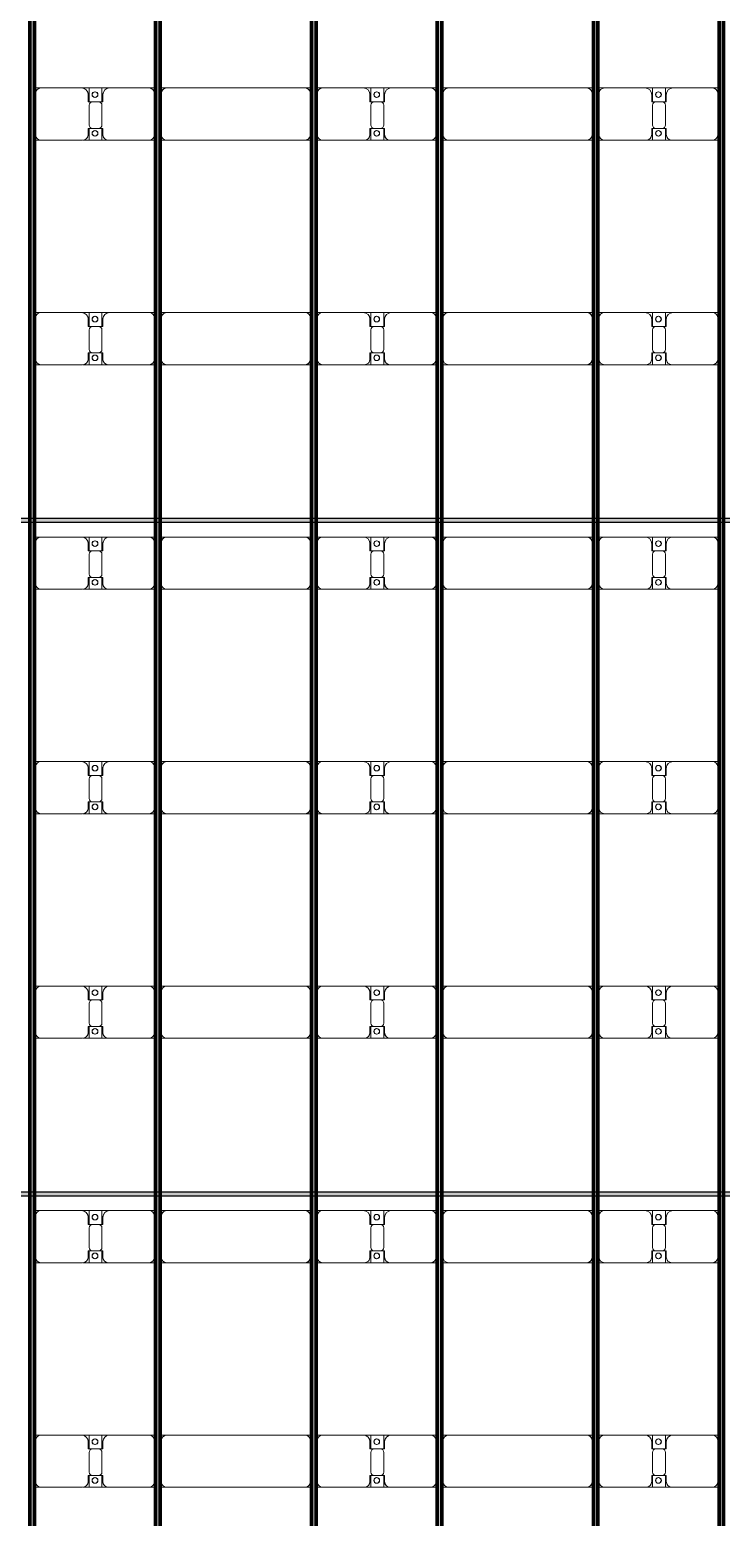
# Model space of a CAD drawing. Header units: millimetres. Extents: x 312848 to 517332, y -142134 to -35114.
# Drawn here: x 351614 to 357775, y -73827 to -60576 of the extents above; entities that cross this region are included whole.
import ezdxf

# ---------------------------------------------------------------- set-up
doc = ezdxf.new("R2010")
doc.units = ezdxf.units.MM
doc.layers.add('A-GENM', color=13, linetype='Continuous', lineweight=9)
doc.layers.add('S-BEAM', color=12, linetype='Continuous', lineweight=9)

# ---------------------------------------------------------------- blocks, each defined once
blk = doc.blocks.new('Dai phao do pin - DẢI PHAO ĐỠ PIN-V9-KHUNG KẾT CẤU BÈ PIN 3')
at = {"layer": 'A-GENM', "color": 7}
for p, q in [((23300, 242), (23360, 242)), ((23310, 192), (23310, -173)), ((23720, 242), (23360, 242)), ((23720, 242), (23902, 242)), ((23780, 118), (23780, 182)), ((23788, 242), (23970, 242)), ((23788, 118), (23788, 242)), ((23902, 242), (23902, 118)), ((23910, 182), (23910, 118)), ((24320, 242), (23970, 242)), ((24320, 242), (24380, 242)), ((24370, -173), (24370, 192)), ((24420, 242), (24480, 242)), ((24430, 192), (24430, -173)), ((25710, 242), (24480, 242)), ((25710, 242), (25770, 242)), ((25760, -173), (25760, 192)), ((25810, 242), (25870, 242)), ((25820, 192), (25820, -173)), ((26230, 242), (25870, 242)), ((26230, 242), (26412, 242)), ((26290, 118), (26290, 182)), ((26298, 242), (26480, 242)), ((26298, 118), (26298, 242)), ((26412, 242), (26412, 118)), ((26420, 182), (26420, 118)), ((26830, 242), (26480, 242)), ((26830, 242), (26890, 242)), ((26880, -173), (26880, 192)), ((26930, 242), (26990, 242)), ((26940, 192), (26940, -173)), ((28220, 242), (26990, 242)), ((28220, 242), (28280, 242)), ((28270, -173), (28270, 192)), ((28320, 242), (28380, 242)), ((28330, 192), (28330, -173)), ((28740, 242), (28380, 242)), ((28740, 242), (28922, 242)), ((28800, 118), (28800, 182)), ((28808, 242), (28990, 242)), ((28808, 118), (28808, 242)), ((28922, 242), (28922, 118)), ((28930, 182), (28930, 118)), ((29340, 242), (28990, 242)), ((29340, 242), (29400, 242)), ((29390, -173), (29390, 192)), ((23872, 118), (23780, 118)), ((23788, 88), (23788, -88)), ((23910, 118), (23818, 118)), ((23902, -88), (23902, 88)), ((26382, 118), (26290, 118)), ((26298, 88), (26298, -88)), ((26420, 118), (26328, 118)), ((26412, -88), (26412, 88)), ((28892, 118), (28800, 118)), ((28808, 88), (28808, -88)), ((28930, 118), (28838, 118)), ((28922, -88), (28922, 88)), ((23780, -173), (23780, -118)), ((23780, -118), (23872, -118)), ((23788, -223), (23788, -118)), ((23818, -118), (23910, -118)), ((23902, -118), (23902, -223)), ((23910, -118), (23910, -173)), ((26290, -173), (26290, -118)), ((26290, -118), (26382, -118)), ((26298, -223), (26298, -118)), ((26328, -118), (26420, -118)), ((26412, -118), (26412, -223)), ((26420, -118), (26420, -173)), ((28800, -173), (28800, -118)), ((28800, -118), (28892, -118)), ((28808, -223), (28808, -118)), ((28838, -118), (28930, -118)), ((28922, -118), (28922, -223)), ((28930, -118), (28930, -173)), ((23360, -223), (23300, -223)), ((23360, -223), (23730, -223)), ((23902, -223), (23735, -223)), ((23960, -223), (23788, -223)), ((23960, -223), (24320, -223)), ((24380, -223), (24320, -223)), ((24480, -223), (24420, -223)), ((24480, -223), (25710, -223)), ((25770, -223), (25710, -223)), ((25870, -223), (25810, -223)), ((25870, -223), (26240, -223)), ((26412, -223), (26240, -223)), ((26470, -223), (26298, -223)), ((26470, -223), (26830, -223)), ((26890, -223), (26830, -223)), ((26990, -223), (26930, -223)), ((26990, -223), (28220, -223)), ((28280, -223), (28220, -223)), ((28380, -223), (28320, -223)), ((28380, -223), (28750, -223)), ((28922, -223), (28750, -223)), ((28977, -223), (28808, -223)), ((28980, -223), (29340, -223)), ((29400, -223), (29340, -223))]:
    blk.add_line(p, q, dxfattribs=at)
for centre, radius, start, end in [((23360, 192), 50, 90, 180), ((23360, 192), 50, 135, 180), ((23720, 182), 60, 360, 90), ((23720, 182), 60, 360, 30), ((23839, 183), 25, 360, 180), ((23839, 183), 25, 180, 0), ((23841, 183), 25, 360, 180), ((23841, 183), 25, 180, 360), ((23970, 182), 60, 90, 180), ((23970, 182), 60, 150, 180), ((24320, 192), 50, 0, 90), ((24320, 192), 50, 0, 45), ((24480, 192), 50, 90, 180), ((24480, 192), 50, 105, 180), ((25710, 192), 50, 0, 90), ((25710, 192), 50, 15, 90), ((25870, 192), 50, 90, 180), ((25870, 192), 50, 135, 180), ((26230, 182), 60, 0, 90), ((26230, 182), 60, 0, 30), ((26349, 183), 25, 360, 180), ((26349, 183), 25, 180, 0), ((26351, 183), 25, 0, 180), ((26351, 183), 25, 180, 0), ((26480, 182), 60, 90, 180), ((26480, 182), 60, 150, 180), ((26830, 192), 50, 360, 90), ((26830, 192), 50, 360, 45), ((26990, 192), 50, 90, 180), ((26990, 192), 50, 105, 180), ((28220, 192), 50, 0, 90), ((28220, 192), 50, 15, 90), ((28380, 192), 50, 90, 180), ((28380, 192), 50, 135, 180), ((28740, 182), 60, 0, 90), ((28740, 182), 60, 0, 30), ((28859, 183), 25, 360, 180), ((28859, 183), 25, 180, 0), ((28861, 183), 25, 360, 180), ((28861, 183), 25, 180, 0), ((28990, 182), 60, 90, 180), ((28990, 182), 60, 150, 180), ((29340, 192), 50, 0, 90), ((29340, 192), 50, 0, 45), ((23818, 88), 30, 90, 180), ((23872, 88), 30, 0, 90), ((26328, 88), 30, 90, 180), ((26382, 88), 30, 0, 90), ((28838, 88), 30, 90, 180), ((28892, 88), 30, 0, 90), ((23818, -88), 30, 180, 270), ((23872, -88), 30, 270, 0), ((26328, -88), 30, 180, 270), ((26382, -88), 30, 270, 360), ((28838, -88), 30, 180, 270), ((28892, -88), 30, 270, 360), ((23360, -173), 50, 180, 270), ((23360, -173), 50, 180, 225), ((23730, -173), 50, 270, 0), ((23730, -173), 50, 315, 0), ((23839, -162), 25, 360, 180), ((23839, -162), 25, 180, 0), ((23841, -162), 25, 360, 180), ((23841, -162), 25, 180, 0), ((23960, -173), 50, 180, 270), ((23960, -173), 50, 180, 225), ((24320, -173), 50, 270, 0), ((24320, -173), 50, 315, 0), ((24480, -173), 50, 180, 270), ((24480, -173), 50, 180, 270), ((25710, -173), 50, 270, 360), ((25710, -173), 50, 285, 360), ((25870, -173), 50, 180, 270), ((25870, -173), 50, 180, 225), ((26240, -173), 50, 270, 360), ((26240, -173), 50, 315, 360), ((26349, -162), 25, 360, 180), ((26349, -162), 25, 180, 0), ((26351, -162), 25, 360, 180), ((26351, -162), 25, 180, 0), ((26470, -173), 50, 180, 270), ((26470, -173), 50, 180, 225), ((26830, -173), 50, 270, 360), ((26830, -173), 50, 315, 360), ((26990, -173), 50, 180, 270), ((26990, -173), 50, 180, 270), ((28220, -173), 50, 270, 360), ((28220, -173), 50, 285, 360), ((28380, -173), 50, 180, 270), ((28380, -173), 50, 180, 225), ((28750, -173), 50, 270, 0), ((28750, -173), 50, 315, 0), ((28859, -162), 25, 360, 180), ((28859, -162), 25, 180, 0), ((28861, -162), 25, 360, 180), ((28861, -162), 25, 180, 0), ((28980, -173), 50, 180, 270), ((28980, -173), 50, 180, 225), ((29340, -173), 50, 270, 0), ((29340, -173), 50, 315, 0)]:
    blk.add_arc(centre, radius, start, end, dxfattribs=at)
blk = doc.blocks.new('Dai phao do pin - DẢI PHAO ĐỠ PIN-V10-KHUNG KẾT CẤU BÈ PIN 3')
at = {"layer": 'A-GENM', "color": 7}
for p, q in [((23300, 242), (23360, 242)), ((23310, 192), (23310, -173)), ((23720, 242), (23360, 242)), ((23720, 242), (23902, 242)), ((23780, 118), (23780, 182)), ((23788, 242), (23970, 242)), ((23788, 118), (23788, 242)), ((23902, 242), (23902, 118)), ((23910, 182), (23910, 118)), ((24320, 242), (23970, 242)), ((24320, 242), (24380, 242)), ((24370, -173), (24370, 192)), ((24420, 242), (24480, 242)), ((24430, 192), (24430, -173)), ((25710, 242), (24480, 242)), ((25710, 242), (25770, 242)), ((25760, -173), (25760, 192)), ((25810, 242), (25870, 242)), ((25820, 192), (25820, -173)), ((26230, 242), (25870, 242)), ((26230, 242), (26412, 242)), ((26290, 118), (26290, 182)), ((26298, 242), (26480, 242)), ((26298, 118), (26298, 242)), ((26412, 242), (26412, 118)), ((26420, 182), (26420, 118)), ((26830, 242), (26480, 242)), ((26830, 242), (26890, 242)), ((26880, -173), (26880, 192)), ((26930, 242), (26990, 242)), ((26940, 192), (26940, -173)), ((28220, 242), (26990, 242)), ((28220, 242), (28280, 242)), ((28270, -173), (28270, 192)), ((28320, 242), (28380, 242)), ((28330, 192), (28330, -173)), ((28740, 242), (28380, 242)), ((28740, 242), (28922, 242)), ((28800, 118), (28800, 182)), ((28808, 242), (28990, 242)), ((28808, 118), (28808, 242)), ((28922, 242), (28922, 118)), ((28930, 182), (28930, 118)), ((29340, 242), (28990, 242)), ((29340, 242), (29400, 242)), ((29390, -173), (29390, 192)), ((23872, 118), (23780, 118)), ((23788, 88), (23788, -88)), ((23910, 118), (23818, 118)), ((23902, -88), (23902, 88)), ((26382, 118), (26290, 118)), ((26298, 88), (26298, -88)), ((26420, 118), (26328, 118)), ((26412, -88), (26412, 88)), ((28892, 118), (28800, 118)), ((28808, 88), (28808, -88)), ((28930, 118), (28838, 118)), ((28922, -88), (28922, 88)), ((23780, -173), (23780, -118)), ((23780, -118), (23872, -118)), ((23788, -223), (23788, -118)), ((23818, -118), (23910, -118)), ((23902, -118), (23902, -223)), ((23910, -118), (23910, -173)), ((26290, -173), (26290, -118)), ((26290, -118), (26382, -118)), ((26298, -223), (26298, -118)), ((26328, -118), (26420, -118)), ((26412, -118), (26412, -223)), ((26420, -118), (26420, -173)), ((28800, -173), (28800, -118)), ((28800, -118), (28892, -118)), ((28808, -223), (28808, -118)), ((28838, -118), (28930, -118)), ((28922, -118), (28922, -223)), ((28930, -118), (28930, -173)), ((23360, -223), (23300, -223)), ((23360, -223), (23730, -223)), ((23902, -223), (23735, -223)), ((23960, -223), (23788, -223)), ((23960, -223), (24320, -223)), ((24380, -223), (24320, -223)), ((24480, -223), (24420, -223)), ((24480, -223), (25710, -223)), ((25770, -223), (25710, -223)), ((25870, -223), (25810, -223)), ((25870, -223), (26240, -223)), ((26412, -223), (26240, -223)), ((26470, -223), (26298, -223)), ((26470, -223), (26830, -223)), ((26890, -223), (26830, -223)), ((26990, -223), (26930, -223)), ((26990, -223), (28220, -223)), ((28280, -223), (28220, -223)), ((28380, -223), (28320, -223)), ((28380, -223), (28750, -223)), ((28922, -223), (28750, -223)), ((28977, -223), (28808, -223)), ((28980, -223), (29340, -223)), ((29400, -223), (29340, -223))]:
    blk.add_line(p, q, dxfattribs=at)
for centre, radius, start, end in [((23360, 192), 50, 90, 180), ((23360, 192), 50, 135, 177.0202), ((23720, 182), 60, 360, 90), ((23720, 182), 60, 360, 30), ((23839, 183), 25, 360, 180), ((23839, 183), 25, 180, 0), ((23841, 183), 25, 360, 180), ((23841, 183), 25, 180, 360), ((23970, 182), 60, 90, 180), ((23970, 182), 60, 150, 180), ((24320, 192), 50, 0, 90), ((24320, 192), 50, 0, 45), ((24480, 192), 50, 90, 180), ((24480, 192), 50, 105, 180), ((25710, 192), 50, 0, 90), ((25710, 192), 50, 15, 90), ((25870, 192), 50, 90, 180), ((25870, 192), 50, 135, 180), ((26230, 182), 60, 0, 90), ((26230, 182), 60, 0, 30), ((26349, 183), 25, 360, 180), ((26349, 183), 25, 180, 0), ((26351, 183), 25, 0, 180), ((26351, 183), 25, 180, 0), ((26480, 182), 60, 90, 180), ((26480, 182), 60, 150, 180), ((26830, 192), 50, 360, 90), ((26830, 192), 50, 2.9798, 45), ((26990, 192), 50, 90, 180), ((26990, 192), 50, 105, 177.0202), ((28220, 192), 50, 0, 90), ((28220, 192), 50, 15, 90), ((28380, 192), 50, 90, 180), ((28380, 192), 50, 135, 177.0202), ((28740, 182), 60, 0, 90), ((28740, 182), 60, 0, 30), ((28859, 183), 25, 360, 180), ((28859, 183), 25, 180, 0), ((28861, 183), 25, 360, 180), ((28861, 183), 25, 180, 0), ((28990, 182), 60, 90, 180), ((28990, 182), 60, 150, 180), ((29340, 192), 50, 0, 90), ((29340, 192), 50, 2.9798, 45), ((23818, 88), 30, 90, 180), ((23872, 88), 30, 0, 90), ((26328, 88), 30, 90, 180), ((26382, 88), 30, 0, 90), ((28838, 88), 30, 90, 180), ((28892, 88), 30, 0, 90), ((23818, -88), 30, 180, 270), ((23872, -88), 30, 270, 0), ((26328, -88), 30, 180, 270), ((26382, -88), 30, 270, 360), ((28838, -88), 30, 180, 270), ((28892, -88), 30, 270, 360), ((23360, -173), 50, 180, 270), ((23360, -173), 50, 180, 225), ((23730, -173), 50, 270, 0), ((23730, -173), 50, 315, 0), ((23839, -162), 25, 360, 180), ((23839, -162), 25, 180, 0), ((23841, -162), 25, 360, 180), ((23841, -162), 25, 180, 0), ((23960, -173), 50, 180, 270), ((23960, -173), 50, 180, 225), ((24320, -173), 50, 270, 0), ((24320, -173), 50, 315, 0), ((24480, -173), 50, 180, 270), ((24480, -173), 50, 180, 270), ((25710, -173), 50, 270, 360), ((25710, -173), 50, 285, 360), ((25870, -173), 50, 180, 270), ((25870, -173), 50, 180, 225), ((26240, -173), 50, 270, 360), ((26240, -173), 50, 315, 360), ((26349, -162), 25, 360, 180), ((26349, -162), 25, 180, 0), ((26351, -162), 25, 360, 180), ((26351, -162), 25, 180, 0), ((26470, -173), 50, 180, 270), ((26470, -173), 50, 180, 225), ((26830, -173), 50, 270, 360), ((26830, -173), 50, 315, 360), ((26990, -173), 50, 180, 270), ((26990, -173), 50, 180, 270), ((28220, -173), 50, 270, 360), ((28220, -173), 50, 285, 360), ((28380, -173), 50, 180, 270), ((28380, -173), 50, 180, 225), ((28750, -173), 50, 270, 0), ((28750, -173), 50, 315, 0), ((28859, -162), 25, 360, 180), ((28859, -162), 25, 180, 0), ((28861, -162), 25, 360, 180), ((28861, -162), 25, 180, 0), ((28980, -173), 50, 180, 270), ((28980, -173), 50, 180, 225), ((29340, -173), 50, 270, 0), ((29340, -173), 50, 315, 0)]:
    blk.add_arc(centre, radius, start, end, dxfattribs=at)
blk = doc.blocks.new('Dai phao do pin - DẢI PHAO ĐỠ PIN-V1-KHUNG KẾT CẤU BÈ PIN 3')
at = {"layer": 'A-GENM', "color": 7}
for p, q in [((23300, 242), (23360, 242)), ((23310, 192), (23310, -173)), ((23720, 242), (23360, 242)), ((23720, 242), (23902, 242)), ((23780, 118), (23780, 182)), ((23788, 242), (23970, 242)), ((23788, 118), (23788, 242)), ((23902, 242), (23902, 118)), ((23910, 182), (23910, 118)), ((24320, 242), (23970, 242)), ((24320, 242), (24380, 242)), ((24370, -173), (24370, 192)), ((24420, 242), (24480, 242)), ((24430, 192), (24430, -173)), ((25710, 242), (24480, 242)), ((25710, 242), (25770, 242)), ((25760, -173), (25760, 192)), ((25810, 242), (25870, 242)), ((25820, 192), (25820, -173)), ((26230, 242), (25870, 242)), ((26230, 242), (26412, 242)), ((26290, 118), (26290, 182)), ((26298, 242), (26480, 242)), ((26298, 118), (26298, 242)), ((26412, 242), (26412, 118)), ((26420, 182), (26420, 118)), ((26830, 242), (26480, 242)), ((26830, 242), (26890, 242)), ((26880, -173), (26880, 192)), ((26930, 242), (26990, 242)), ((26940, 192), (26940, -173)), ((28220, 242), (26990, 242)), ((28220, 242), (28280, 242)), ((28270, -173), (28270, 192)), ((28320, 242), (28380, 242)), ((28330, 192), (28330, -173)), ((28740, 242), (28380, 242)), ((28740, 242), (28922, 242)), ((28800, 118), (28800, 182)), ((28808, 242), (28990, 242)), ((28808, 118), (28808, 242)), ((28922, 242), (28922, 118)), ((28930, 182), (28930, 118)), ((29340, 242), (28990, 242)), ((29340, 242), (29400, 242)), ((29390, -173), (29390, 192)), ((23872, 118), (23780, 118)), ((23788, 88), (23788, -88)), ((23910, 118), (23818, 118)), ((23902, -88), (23902, 88)), ((26382, 118), (26290, 118)), ((26298, 88), (26298, -88)), ((26420, 118), (26328, 118)), ((26412, -88), (26412, 88)), ((28892, 118), (28800, 118)), ((28808, 88), (28808, -88)), ((28930, 118), (28838, 118)), ((28922, -88), (28922, 88)), ((23780, -173), (23780, -118)), ((23780, -118), (23872, -118)), ((23788, -223), (23788, -118)), ((23818, -118), (23910, -118)), ((23902, -118), (23902, -223)), ((23910, -118), (23910, -173)), ((26290, -173), (26290, -118)), ((26290, -118), (26382, -118)), ((26298, -223), (26298, -118)), ((26328, -118), (26420, -118)), ((26412, -118), (26412, -223)), ((26420, -118), (26420, -173)), ((28800, -173), (28800, -118)), ((28800, -118), (28892, -118)), ((28808, -223), (28808, -118)), ((28838, -118), (28930, -118)), ((28922, -118), (28922, -223)), ((28930, -118), (28930, -173)), ((23360, -223), (23300, -223)), ((23360, -223), (23730, -223)), ((23902, -223), (23735, -223)), ((23960, -223), (23788, -223)), ((23960, -223), (24320, -223)), ((24380, -223), (24320, -223)), ((24480, -223), (24420, -223)), ((24480, -223), (25710, -223)), ((25770, -223), (25710, -223)), ((25870, -223), (25810, -223)), ((25870, -223), (26240, -223)), ((26412, -223), (26240, -223)), ((26470, -223), (26298, -223)), ((26470, -223), (26830, -223)), ((26890, -223), (26830, -223)), ((26990, -223), (26930, -223)), ((26990, -223), (28220, -223)), ((28280, -223), (28220, -223)), ((28380, -223), (28320, -223)), ((28380, -223), (28750, -223)), ((28922, -223), (28750, -223)), ((28977, -223), (28808, -223)), ((28980, -223), (29340, -223)), ((29400, -223), (29340, -223))]:
    blk.add_line(p, q, dxfattribs=at)
for centre, radius, start, end in [((23360, 192), 50, 90, 180), ((23360, 192), 50, 135, 180), ((23720, 182), 60, 360, 90), ((23720, 182), 60, 360, 30), ((23839, 183), 25, 360, 180), ((23839, 183), 25, 180, 0), ((23841, 183), 25, 360, 180), ((23841, 183), 25, 180, 360), ((23970, 182), 60, 90, 180), ((23970, 182), 60, 150, 180), ((24320, 192), 50, 0, 90), ((24320, 192), 50, 0, 45), ((24480, 192), 50, 90, 180), ((24480, 192), 50, 105, 180), ((25710, 192), 50, 0, 90), ((25710, 192), 50, 15, 90), ((25870, 192), 50, 90, 180), ((25870, 192), 50, 135, 180), ((26230, 182), 60, 0, 90), ((26230, 182), 60, 0, 30), ((26349, 183), 25, 360, 180), ((26349, 183), 25, 180, 0), ((26351, 183), 25, 0, 180), ((26351, 183), 25, 180, 0), ((26480, 182), 60, 90, 180), ((26480, 182), 60, 150, 180), ((26830, 192), 50, 360, 90), ((26830, 192), 50, 360, 45), ((26990, 192), 50, 90, 180), ((26990, 192), 50, 105, 180), ((28220, 192), 50, 0, 90), ((28220, 192), 50, 15, 90), ((28380, 192), 50, 90, 180), ((28380, 192), 50, 135, 180), ((28740, 182), 60, 0, 90), ((28740, 182), 60, 0, 30), ((28859, 183), 25, 360, 180), ((28859, 183), 25, 180, 0), ((28861, 183), 25, 360, 180), ((28861, 183), 25, 180, 0), ((28990, 182), 60, 90, 180), ((28990, 182), 60, 150, 180), ((29340, 192), 50, 0, 90), ((29340, 192), 50, 0, 45), ((23818, 88), 30, 90, 180), ((23872, 88), 30, 0, 90), ((26328, 88), 30, 90, 180), ((26382, 88), 30, 0, 90), ((28838, 88), 30, 90, 180), ((28892, 88), 30, 0, 90), ((23818, -88), 30, 180, 270), ((23872, -88), 30, 270, 0), ((26328, -88), 30, 180, 270), ((26382, -88), 30, 270, 360), ((28838, -88), 30, 180, 270), ((28892, -88), 30, 270, 360), ((23360, -173), 50, 180, 270), ((23360, -173), 50, 180, 225), ((23730, -173), 50, 270, 0), ((23730, -173), 50, 315, 0), ((23839, -162), 25, 360, 180), ((23839, -162), 25, 180, 0), ((23841, -162), 25, 360, 180), ((23841, -162), 25, 180, 0), ((23960, -173), 50, 180, 270), ((23960, -173), 50, 180, 225), ((24320, -173), 50, 270, 0), ((24320, -173), 50, 315, 0), ((24480, -173), 50, 180, 270), ((24480, -173), 50, 180, 270), ((25710, -173), 50, 270, 360), ((25710, -173), 50, 285, 360), ((25870, -173), 50, 180, 270), ((25870, -173), 50, 180, 225), ((26240, -173), 50, 270, 360), ((26240, -173), 50, 315, 360), ((26349, -162), 25, 360, 180), ((26349, -162), 25, 180, 0), ((26351, -162), 25, 360, 180), ((26351, -162), 25, 180, 0), ((26470, -173), 50, 180, 270), ((26470, -173), 50, 180, 225), ((26830, -173), 50, 270, 360), ((26830, -173), 50, 315, 360), ((26990, -173), 50, 180, 270), ((26990, -173), 50, 180, 270), ((28220, -173), 50, 270, 360), ((28220, -173), 50, 285, 360), ((28380, -173), 50, 180, 270), ((28380, -173), 50, 180, 225), ((28750, -173), 50, 270, 0), ((28750, -173), 50, 315, 0), ((28859, -162), 25, 360, 180), ((28859, -162), 25, 180, 0), ((28861, -162), 25, 360, 180), ((28861, -162), 25, 180, 0), ((28980, -173), 50, 180, 270), ((28980, -173), 50, 180, 225), ((29340, -173), 50, 270, 0), ((29340, -173), 50, 315, 0)]:
    blk.add_arc(centre, radius, start, end, dxfattribs=at)
blk = doc.blocks.new('Dai phao do pin - DẢI PHAO ĐỠ PIN-67477-KHUNG KẾT CẤU BÈ PIN 3')
at = {"layer": 'A-GENM', "color": 7}
for p, q in [((23300, 242), (23360, 242)), ((23310, 192), (23310, -173)), ((23720, 242), (23360, 242)), ((23720, 242), (23902, 242)), ((23780, 118), (23780, 182)), ((23788, 242), (23970, 242)), ((23788, 118), (23788, 242)), ((23902, 242), (23902, 118)), ((23910, 182), (23910, 118)), ((24320, 242), (23970, 242)), ((24320, 242), (24380, 242)), ((24370, -173), (24370, 192)), ((24420, 242), (24480, 242)), ((24430, 192), (24430, -173)), ((25710, 242), (24480, 242)), ((25710, 242), (25770, 242)), ((25760, -173), (25760, 192)), ((25810, 242), (25870, 242)), ((25820, 192), (25820, -173)), ((26230, 242), (25870, 242)), ((26230, 242), (26412, 242)), ((26290, 118), (26290, 182)), ((26298, 242), (26480, 242)), ((26298, 118), (26298, 242)), ((26412, 242), (26412, 118)), ((26420, 182), (26420, 118)), ((26830, 242), (26480, 242)), ((26830, 242), (26890, 242)), ((26880, -173), (26880, 192)), ((26930, 242), (26990, 242)), ((26940, 192), (26940, -173)), ((28220, 242), (26990, 242)), ((28220, 242), (28280, 242)), ((28270, -173), (28270, 192)), ((28320, 242), (28380, 242)), ((28330, 192), (28330, -173)), ((28740, 242), (28380, 242)), ((28740, 242), (28922, 242)), ((28800, 118), (28800, 182)), ((28808, 242), (28990, 242)), ((28808, 118), (28808, 242)), ((28922, 242), (28922, 118)), ((28930, 182), (28930, 118)), ((29340, 242), (28990, 242)), ((29340, 242), (29400, 242)), ((29390, -173), (29390, 192)), ((23872, 118), (23780, 118)), ((23788, 88), (23788, -88)), ((23910, 118), (23818, 118)), ((23902, -88), (23902, 88)), ((26382, 118), (26290, 118)), ((26298, 88), (26298, -88)), ((26420, 118), (26328, 118)), ((26412, -88), (26412, 88)), ((28892, 118), (28800, 118)), ((28808, 88), (28808, -88)), ((28930, 118), (28838, 118)), ((28922, -88), (28922, 88)), ((23780, -173), (23780, -118)), ((23780, -118), (23872, -118)), ((23788, -223), (23788, -118)), ((23818, -118), (23910, -118)), ((23902, -118), (23902, -223)), ((23910, -118), (23910, -173)), ((26290, -173), (26290, -118)), ((26290, -118), (26382, -118)), ((26298, -223), (26298, -118)), ((26328, -118), (26420, -118)), ((26412, -118), (26412, -223)), ((26420, -118), (26420, -173)), ((28800, -173), (28800, -118)), ((28800, -118), (28892, -118)), ((28808, -223), (28808, -118)), ((28838, -118), (28930, -118)), ((28922, -118), (28922, -223)), ((28930, -118), (28930, -173)), ((23360, -223), (23300, -223)), ((23360, -223), (23730, -223)), ((23902, -223), (23735, -223)), ((23960, -223), (23788, -223)), ((23960, -223), (24320, -223)), ((24380, -223), (24320, -223)), ((24480, -223), (24420, -223)), ((24480, -223), (25710, -223)), ((25770, -223), (25710, -223)), ((25870, -223), (25810, -223)), ((25870, -223), (26240, -223)), ((26412, -223), (26240, -223)), ((26470, -223), (26298, -223)), ((26470, -223), (26830, -223)), ((26890, -223), (26830, -223)), ((26990, -223), (26930, -223)), ((26990, -223), (28220, -223)), ((28280, -223), (28220, -223)), ((28380, -223), (28320, -223)), ((28380, -223), (28750, -223)), ((28922, -223), (28750, -223)), ((28977, -223), (28808, -223)), ((28980, -223), (29340, -223)), ((29400, -223), (29340, -223))]:
    blk.add_line(p, q, dxfattribs=at)
for centre, radius, start, end in [((23360, 192), 50, 90, 180), ((23360, 192), 50, 135, 180), ((23720, 182), 60, 360, 90), ((23720, 182), 60, 360, 30), ((23839, 183), 25, 360, 180), ((23839, 183), 25, 180, 0), ((23841, 183), 25, 360, 180), ((23841, 183), 25, 180, 360), ((23970, 182), 60, 90, 180), ((23970, 182), 60, 150, 180), ((24320, 192), 50, 0, 90), ((24320, 192), 50, 0, 45), ((24480, 192), 50, 90, 180), ((24480, 192), 50, 105, 180), ((25710, 192), 50, 0, 90), ((25710, 192), 50, 15, 90), ((25870, 192), 50, 90, 180), ((25870, 192), 50, 135, 180), ((26230, 182), 60, 0, 90), ((26230, 182), 60, 0, 30), ((26349, 183), 25, 360, 180), ((26349, 183), 25, 180, 0), ((26351, 183), 25, 0, 180), ((26351, 183), 25, 180, 0), ((26480, 182), 60, 90, 180), ((26480, 182), 60, 150, 180), ((26830, 192), 50, 360, 90), ((26830, 192), 50, 360, 45), ((26990, 192), 50, 90, 180), ((26990, 192), 50, 105, 180), ((28220, 192), 50, 0, 90), ((28220, 192), 50, 15, 90), ((28380, 192), 50, 90, 180), ((28380, 192), 50, 135, 180), ((28740, 182), 60, 0, 90), ((28740, 182), 60, 0, 30), ((28859, 183), 25, 360, 180), ((28859, 183), 25, 180, 0), ((28861, 183), 25, 360, 180), ((28861, 183), 25, 180, 0), ((28990, 182), 60, 90, 180), ((28990, 182), 60, 150, 180), ((29340, 192), 50, 0, 90), ((29340, 192), 50, 0, 45), ((23818, 88), 30, 90, 180), ((23872, 88), 30, 0, 90), ((26328, 88), 30, 90, 180), ((26382, 88), 30, 0, 90), ((28838, 88), 30, 90, 180), ((28892, 88), 30, 0, 90), ((23818, -88), 30, 180, 270), ((23872, -88), 30, 270, 0), ((26328, -88), 30, 180, 270), ((26382, -88), 30, 270, 360), ((28838, -88), 30, 180, 270), ((28892, -88), 30, 270, 360), ((23360, -173), 50, 180, 270), ((23360, -173), 50, 180, 225), ((23730, -173), 50, 270, 0), ((23730, -173), 50, 315, 0), ((23839, -162), 25, 360, 180), ((23839, -162), 25, 180, 0), ((23841, -162), 25, 360, 180), ((23841, -162), 25, 180, 0), ((23960, -173), 50, 180, 270), ((23960, -173), 50, 180, 225), ((24320, -173), 50, 270, 0), ((24320, -173), 50, 315, 0), ((24480, -173), 50, 180, 270), ((24480, -173), 50, 180, 270), ((25710, -173), 50, 270, 360), ((25710, -173), 50, 285, 360), ((25870, -173), 50, 180, 270), ((25870, -173), 50, 180, 225), ((26240, -173), 50, 270, 360), ((26240, -173), 50, 315, 360), ((26349, -162), 25, 360, 180), ((26349, -162), 25, 180, 0), ((26351, -162), 25, 360, 180), ((26351, -162), 25, 180, 0), ((26470, -173), 50, 180, 270), ((26470, -173), 50, 180, 225), ((26830, -173), 50, 270, 360), ((26830, -173), 50, 315, 360), ((26990, -173), 50, 180, 270), ((26990, -173), 50, 180, 270), ((28220, -173), 50, 270, 360), ((28220, -173), 50, 285, 360), ((28380, -173), 50, 180, 270), ((28380, -173), 50, 180, 225), ((28750, -173), 50, 270, 0), ((28750, -173), 50, 315, 0), ((28859, -162), 25, 360, 180), ((28859, -162), 25, 180, 0), ((28861, -162), 25, 360, 180), ((28861, -162), 25, 180, 0), ((28980, -173), 50, 180, 270), ((28980, -173), 50, 180, 225), ((29340, -173), 50, 270, 0), ((29340, -173), 50, 315, 0)]:
    blk.add_arc(centre, radius, start, end, dxfattribs=at)
blk = doc.blocks.new('Dầm C52 - Dầm C52-V13-KHUNG KẾT CẤU BÈ PIN 3')
at = {"layer": 'S-BEAM', "lineweight": 140}
blk.add_hatch(color=1, dxfattribs=at).paths.add_polyline_path([(-45616, 20), (-45616, -20), (45616, -20), (45616, 20), (-45569, 20)])
at = {"layer": 'S-BEAM', "color": 1, "lineweight": 140}
for p, q in [((-45616, 20), (45616, 20)), ((45616, -20), (-45616, -20))]:
    blk.add_line(p, q, dxfattribs=at)
blk = doc.blocks.new('Dầm C52 - Hộp 40x60-V19-KHUNG KẾT CẤU BÈ PIN 3')
at = {"layer": 'S-BEAM', "lineweight": 25}
h = blk.add_hatch(color=4, dxfattribs=at)
h.paths.add_polyline_path([(37512, -20), (37702, -20), (37702, 20), (-35790, 20), (-35790, -20), (37036, -20)])
h.paths.add_polyline_path([(-36990, -20), (-36990, 20), (-37702, 20), (-37702, -20), (-37310, -20)])
at = {"layer": 'S-BEAM', "color": 4, "lineweight": 25}
for p, q in [((-35790, 20), (37702, 20)), ((37702, -20), (-35790, -20))]:
    blk.add_line(p, q, dxfattribs=at)
blk = doc.blocks.new('Dầm C52 - Hộp 40x60-69555-KHUNG KẾT CẤU BÈ PIN 3')
at = {"layer": 'S-BEAM', "lineweight": 25}
blk.add_hatch(color=4, dxfattribs=at).paths.add_polyline_path([(37512, -20), (37702, -20), (37702, 20), (-37702, 20), (-37702, -20), (37036, -20)])
at = {"layer": 'S-BEAM', "color": 4, "lineweight": 25}
for p, q in [((-37702, 20), (37702, 20)), ((37702, -20), (-37702, -20))]:
    blk.add_line(p, q, dxfattribs=at)
blk = doc.blocks.new('be pin 3_rvt-1-KHUNG KẾT CẤU BÈ PIN 3')
at = {"layer": 'A-GENM', "color": 4, "lineweight": 25}
for name, p in [('Dai phao do pin - DẢI PHAO ĐỠ PIN-67477-KHUNG KẾT CẤU BÈ PIN 3', (328355, -61337)), ('Dai phao do pin - DẢI PHAO ĐỠ PIN-67477-KHUNG KẾT CẤU BÈ PIN 3', (328355, -63337)), ('Dai phao do pin - DẢI PHAO ĐỠ PIN-V1-KHUNG KẾT CẤU BÈ PIN 3', (328355, -65337)), ('Dai phao do pin - DẢI PHAO ĐỠ PIN-67477-KHUNG KẾT CẤU BÈ PIN 3', (328355, -67337)), ('Dai phao do pin - DẢI PHAO ĐỠ PIN-V1-KHUNG KẾT CẤU BÈ PIN 3', (328355, -69337)), ('Dai phao do pin - DẢI PHAO ĐỠ PIN-V10-KHUNG KẾT CẤU BÈ PIN 3', (328355, -71337)), ('Dai phao do pin - DẢI PHAO ĐỠ PIN-V9-KHUNG KẾT CẤU BÈ PIN 3', (328355, -73337))]:
    blk.add_blockref(name, p, dxfattribs=at)
at = {"layer": 'S-BEAM', "color": 4, "lineweight": 25, "rotation": 89.99999999999962}
for p in [(351635, -88364), (352755, -88364), (354145, -88364), (355265, -88364), (356655, -88364), (357775, -88364)]:
    blk.add_blockref('Dầm C52 - Dầm C52-V13-KHUNG KẾT CẤU BÈ PIN 3', p, dxfattribs=at)
at = {"layer": 'S-BEAM', "color": 4, "lineweight": 25}
for name, p in [('Dầm C52 - Hộp 40x60-69555-KHUNG KẾT CẤU BÈ PIN 3', (362235, -64947)), ('Dầm C52 - Hộp 40x60-V19-KHUNG KẾT CẤU BÈ PIN 3', (362235, -70947))]:
    blk.add_blockref(name, p, dxfattribs=at)

msp = doc.modelspace()

# ---------------------------------------------------------------- block references
at = {"lineweight": 5}
msp.add_blockref('be pin 3_rvt-1-KHUNG KẾT CẤU BÈ PIN 3', (0, 0), dxfattribs=at)

doc.saveas('drawing.dxf')
